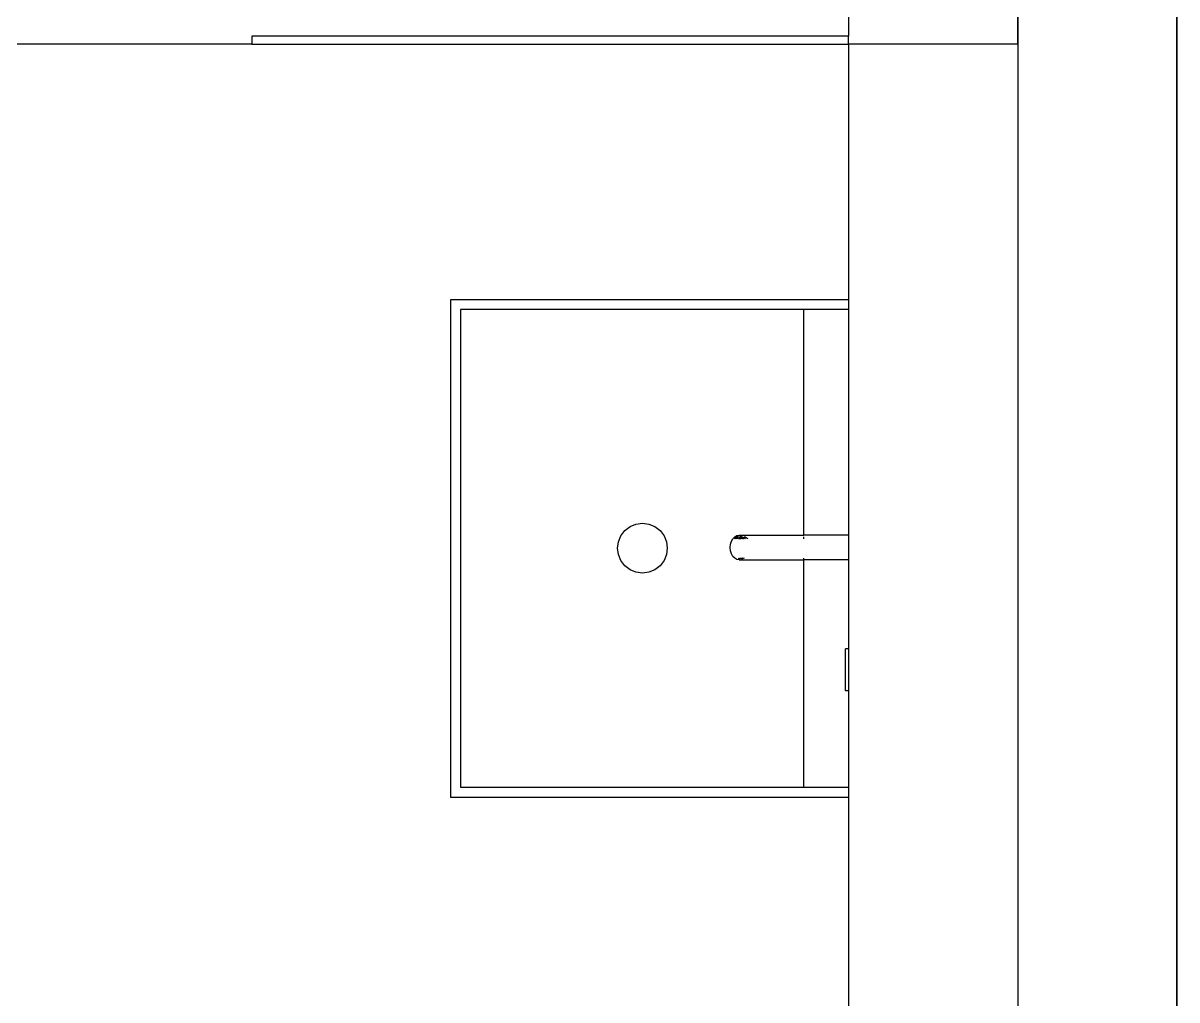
# Model space of a CAD drawing. Header units: millimetres. Extents: x -41292 to 298682, y -22072 to 33155.
# Drawn here: x 37465 to 38625, y 8800 to 9782 of the extents above; entities that cross this region are included whole.
import ezdxf

# ---------------------------------------------------------------- set-up
doc = ezdxf.new("R2010")
doc.units = ezdxf.units.MM
doc.layers.add('벽1', color=2, linetype='Continuous')

# ---------------------------------------------------------------- blocks, each defined once
blk = doc.blocks.new('AHSISHEUD')
for p, q in [((39252, 19028.7), (39252, 28408.7)), ((39092, 27408.7), (39092, 28158.7)), ((38922, 27925.4), (38922, 27416.7)), ((38322, 27408.7), (37572, 27408.7)), ((38922, 27416.7), (38322, 27416.7)), ((38322, 27416.7), (38322, 27408.7)), ((38322, 27408.7), (38922, 27408.7)), ((38922, 27408.7), (38922, 27416.7)), ((39092, 27408.7), (38922, 27408.7)), ((38922, 27408.7), (38922, 27151.9)), ((39092, 27408.7), (39092, 25678.7)), ((38922, 27151.9), (38522, 27151.9)), ((38522, 27151.9), (38522, 26651.9)), ((38922, 27151.9), (38922, 27141.9)), ((38532, 27141.9), (38532, 26661.9)), ((38877, 27141.9), (38532, 27141.9)), ((38922, 27141.9), (38877, 27141.9)), ((38877, 26915.3), (38877, 27141.9)), ((38922, 27141.9), (38922, 26915.3)), ((38693.2, 26914.6), (38697.1, 26919.8)), ((38697.1, 26919.8), (38702.3, 26923.8)), ((38702.3, 26923.8), (38708.3, 26926.3)), ((38708.3, 26926.3), (38714.8, 26927.1)), ((38714.8, 26927.1), (38721.3, 26926.3)), ((38721.3, 26926.3), (38727.3, 26923.8)), ((38727.3, 26923.8), (38732.5, 26919.8)), ((38732.5, 26919.8), (38736.5, 26914.6)), ((38689.8, 26902.1), (38690.7, 26908.6)), ((38690.7, 26908.6), (38693.2, 26914.6)), ((38736.5, 26914.6), (38739, 26908.6)), ((38739, 26908.6), (38739.8, 26902.1)), ((38803.3, 26906), (38804.2, 26909)), ((38804.2, 26909), (38805.6, 26911.6)), ((38805.6, 26911.6), (38807.5, 26913.6)), ((38808, 26912.3), (38807.4, 26911.6)), ((38807.5, 26913.6), (38809.6, 26914.9)), ((38809.9, 26913.4), (38808, 26912.3)), ((38808.4, 26911.6), (38809.1, 26912.3)), ((38809.1, 26912.3), (38809.4, 26912.5)), ((38809.3, 26912.9), (38810.2, 26913.4)), ((38809.3, 26912.9), (38810, 26912.9)), ((38809.3, 26912.9), (38809.4, 26912.5)), ((38809.4, 26912.5), (38810, 26912.9)), ((38809.4, 26912.5), (38809.6, 26911.6)), ((38809.6, 26914.9), (38811.9, 26915.3)), ((38811, 26913.6), (38809.9, 26913.4)), ((38810, 26912.9), (38810.4, 26911.6)), ((38810.2, 26913.4), (38811.4, 26913.6)), ((38811.6, 26911.6), (38811.5, 26911.6)), ((38811.6, 26911.6), (38812.2, 26912.3)), ((38812.2, 26911.8), (38811.6, 26911.6)), ((38811.9, 26915.3), (38814.2, 26914.9)), ((38811.9, 26915.3), (38877, 26915.3)), ((38812.2, 26912.3), (38812.2, 26913.6)), ((38812.2, 26912.3), (38812.9, 26912.7)), ((38812.2, 26911.8), (38812.2, 26912.3)), ((38812.2, 26911.8), (38812.9, 26911.8)), ((38812.9, 26913.6), (38812.8, 26913.6)), ((38813.9, 26913.4), (38812.9, 26913.6)), ((38812.9, 26912.7), (38812.9, 26913.6)), ((38812.9, 26913.6), (38812.9, 26913.6)), ((38812.9, 26912.7), (38814, 26913.3)), ((38812.9, 26911.8), (38812.9, 26912.7)), ((38812.9, 26911.8), (38814, 26911.8)), ((38813.5, 26911.7), (38812.9, 26911.8)), ((38813.5, 26911.7), (38813.3, 26911.6)), ((38814, 26911.8), (38813.5, 26911.7)), ((38813.6, 26911.6), (38813.5, 26911.7)), ((38813.8, 26913.6), (38814.5, 26913.5)), ((38814, 26913.3), (38813.9, 26913.4)), ((38814, 26913.3), (38814.1, 26913.4)), ((38815.1, 26912.7), (38814, 26913.3)), ((38814, 26911.8), (38814, 26911.6)), ((38814.9, 26911.8), (38814, 26911.8)), ((38814.1, 26913.4), (38814.5, 26913.5)), ((38814.5, 26913.5), (38815.3, 26913.6)), ((38814.5, 26913.5), (38815, 26913.4)), ((38814.9, 26911.8), (38814.8, 26911.6)), ((38815.1, 26912.7), (38814.9, 26911.8)), ((38815.6, 26911.8), (38814.9, 26911.8)), ((38815, 26913.4), (38815.9, 26912.9)), ((38815.2, 26912.9), (38815.1, 26912.7)), ((38815.8, 26912.3), (38815.1, 26912.7)), ((38815.2, 26912.9), (38815.9, 26912.9)), ((38815.2, 26912.9), (38815.8, 26912.5)), ((38815.6, 26911.8), (38815.5, 26911.6)), ((38815.8, 26912.3), (38815.6, 26911.8)), ((38815.8, 26911.8), (38815.6, 26911.8)), ((38815.9, 26912.9), (38815.8, 26912.5)), ((38815.8, 26912.5), (38816.1, 26912.3)), ((38815.8, 26912.5), (38815.8, 26912.3)), ((38816.4, 26911.6), (38815.8, 26912.3)), ((38815.8, 26911.8), (38815.8, 26911.6)), ((38816.4, 26911.6), (38815.8, 26911.8)), ((38816.1, 26912.3), (38816.7, 26911.6)), ((38816.3, 26913.6), (38818.1, 26911.6)), ((38816.5, 26911.6), (38816.4, 26911.6)), ((38817, 26913.6), (38818.1, 26913.4)), ((38818.1, 26913.4), (38820, 26912.3)), ((38820, 26912.3), (38820.6, 26911.6)), ((38922, 26915.3), (38877, 26915.3)), ((38877, 26914.9), (38877, 26915.3)), ((38877, 26911.6), (38877, 26913.6)), ((38922, 26915.3), (38922, 26890.3)), ((38690.7, 26895.7), (38689.8, 26902.1)), ((38739.8, 26902.1), (38739, 26895.7)), ((38803, 26902.8), (38803.3, 26906)), ((38803.3, 26899.6), (38803, 26902.8)), ((38804.2, 26896.5), (38803.3, 26899.6)), ((38805.6, 26893.9), (38804.2, 26896.5)), ((38693.2, 26889.6), (38690.7, 26895.7)), ((38697.1, 26884.4), (38693.2, 26889.6)), ((38736.5, 26889.6), (38732.5, 26884.4)), ((38739, 26895.7), (38736.5, 26889.6)), ((38807.5, 26892), (38805.6, 26893.9)), ((38809.6, 26890.7), (38807.5, 26892)), ((38811.9, 26890.3), (38809.6, 26890.7)), ((38811, 26892), (38811.9, 26891.8)), ((38811.9, 26891.8), (38812.2, 26891.9)), ((38811.9, 26891.8), (38812.2, 26891.8)), ((38811.9, 26890.3), (38877, 26890.3)), ((38812.2, 26891.9), (38812.1, 26892)), ((38812.2, 26892), (38812.2, 26891.9)), ((38812.6, 26891.9), (38812.2, 26891.8)), ((38812.2, 26891.9), (38812.2, 26891.9)), ((38812.2, 26891.9), (38812.2, 26891.8)), ((38812.2, 26891.9), (38812.4, 26891.9)), ((38812.4, 26891.9), (38812.2, 26891.9)), ((38812.2, 26891.8), (38812.9, 26891.8)), ((38812.4, 26891.9), (38812.8, 26892)), ((38812.6, 26891.9), (38812.4, 26891.9)), ((38812.9, 26891.8), (38812.6, 26891.9)), ((38812.9, 26891.9), (38812.6, 26891.9)), ((38812.9, 26892), (38812.9, 26891.9)), ((38813.1, 26892), (38812.9, 26891.9)), ((38812.9, 26891.9), (38812.9, 26891.8)), ((38816.1, 26891.8), (38812.9, 26891.8)), ((38816.1, 26891.8), (38814.2, 26890.7)), ((38816.1, 26891.8), (38815.3, 26892)), ((38817, 26892), (38816.1, 26891.8)), ((38816.3, 26892), (38816.1, 26891.8)), ((38816.1, 26891.8), (38816.1, 26891.8)), ((38877, 26890.7), (38877, 26892)), ((38877, 26661.9), (38877, 26890.3)), ((38922, 26890.3), (38877, 26890.3)), ((38922, 26890.3), (38922, 26800.8)), ((38702.3, 26880.5), (38697.1, 26884.4)), ((38708.3, 26878), (38702.3, 26880.5)), ((38714.8, 26877.1), (38708.3, 26878)), ((38721.3, 26878), (38714.8, 26877.1)), ((38727.3, 26880.5), (38721.3, 26878)), ((38732.5, 26884.4), (38727.3, 26880.5)), ((38922, 26800.8), (38919, 26800.8)), ((38919, 26758.8), (38919, 26800.8)), ((38922, 26800.8), (38922, 26758.8)), ((38922, 26758.8), (38919, 26758.8)), ((38922, 26758.8), (38922, 26661.9)), ((38532, 26661.9), (38877, 26661.9)), ((38877, 26661.9), (38922, 26661.9)), ((38922, 26661.9), (38922, 26651.9)), ((38522, 26651.9), (38922, 26651.9)), ((38922, 26651.9), (38922, 26348.6))]:
    blk.add_line(p, q)

msp = doc.modelspace()

# ---------------------------------------------------------------- linework, layer by layer
at = {"layer": '벽1'}
for p, q in [((38624.67, 10760.58), (38624.67, 1380.58)), ((38464.67, 10510.58), (38464.67, 8030.58))]:
    msp.add_line(p, q, dxfattribs=at)

# ---------------------------------------------------------------- block references
msp.add_blockref('AHSISHEUD', (-627.37, -17648.09))

doc.saveas('drawing.dxf')
